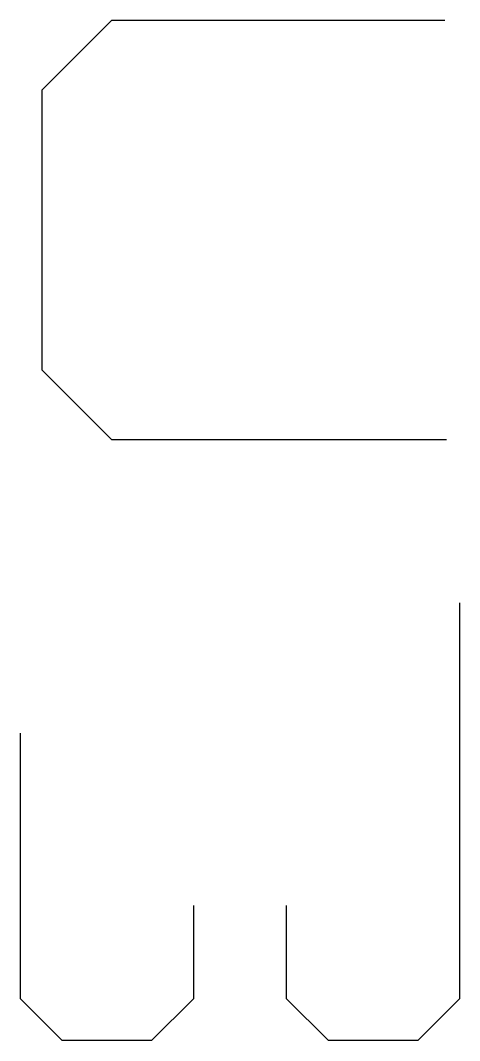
# Model space of a CAD drawing. Header units: inches. Extents: x 0.63 to 1.1, y 0.45 to 1.55.
import ezdxf

# ---------------------------------------------------------------- set-up
doc = ezdxf.new("R2010")
doc.units = ezdxf.units.IN
doc.header["$MEASUREMENT"] = 0
doc.layers.get('0').update_dxf_attribs({"true_color": 0xffffff})

msp = doc.modelspace()

# ---------------------------------------------------------------- linework, layer by layer
for points in [[(1.086, 1.55), (0.728, 1.55), (0.653, 1.475), (0.653, 1.175), (0.728, 1.1), (1.088, 1.1)], [(1.102, 0.925), (1.102, 0.5), (1.057, 0.455), (0.961, 0.455), (0.916, 0.5), (0.916, 0.6)], [(0.816, 0.6), (0.816, 0.5), (0.771, 0.455), (0.675, 0.455), (0.63, 0.5), (0.63, 0.785)]]:
    msp.add_lwpolyline(points)

doc.saveas('drawing.dxf')
